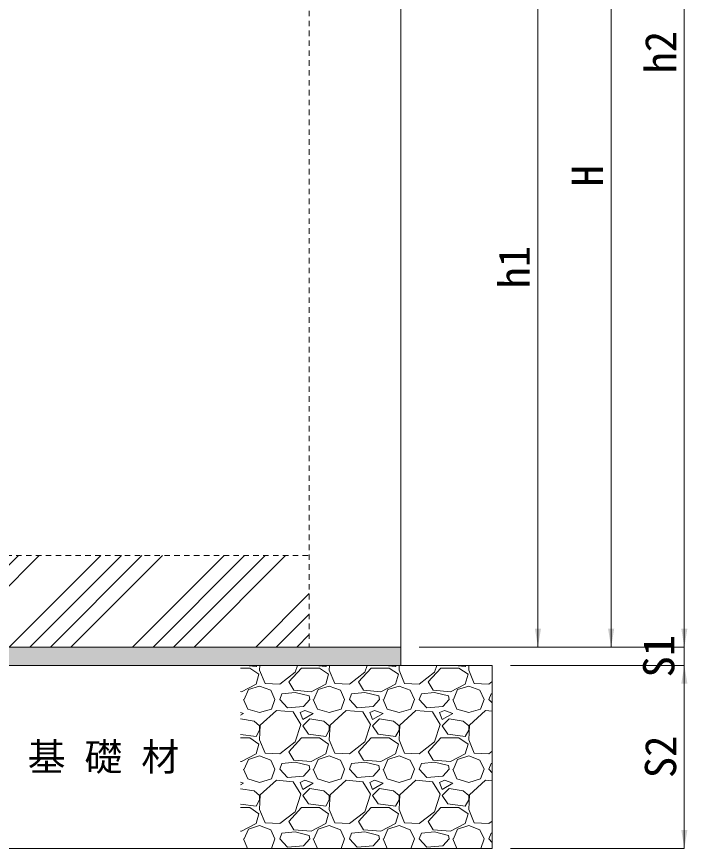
# Model space of a CAD drawing. Units: millimetres at full size, sheet at 1:20; details may follow other scales. Extents: x 77366 to 95666, y -7115 to 5664.
# Drawn here: x 84171 to 84904, y -4015 to -3106 of the extents above; entities that cross this region are included whole.
import ezdxf
from ezdxf.enums import TextEntityAlignment as Align

# ---------------------------------------------------------------- set-up
doc = ezdxf.new("R2010")
doc.units = ezdxf.units.MM
doc.header["$LTSCALE"] = 20
doc.linetypes.add('USER1', pattern=[0.54, 0.3, -0.24])
for name, color, linetype, lineweight in [('ハッチング', 7, 'Continuous', 5), ('基礎', 7, 'Continuous', 5), ('寸法線', 7, 'Continuous', 13), ('本体', 2, 'Continuous', 20), ('補助線', 8, 'Continuous', 13)]:
    doc.layers.add(name, color=color, linetype=linetype, lineweight=lineweight)
doc.layers.add('文字', color=7, linetype='Continuous')
doc.styles.add('ＭＳ ゴシック', font='')
doc.styles.get('ＭＳ ゴシック').set_extended_font_data('MS Gothic')

# ---------------------------------------------------------------- blocks, each defined once
blk = doc.blocks.new('filled_arrow')
at = {"color": 0, "linetype": 'Continuous', "lineweight": -2}
blk.add_solid([(7.5, 1.25), (0, 0), (7.5, -1.25)], dxfattribs=at)

msp = doc.modelspace()

# ---------------------------------------------------------------- hatches: boundary and pattern name
at = {"layer": 'ハッチング', "lineweight": 9}
h = msp.add_hatch(dxfattribs=at)
h.set_pattern_fill('USER', color=256, style=0, pattern_type=2)
h.set_pattern_definition([(45, (4700, -6611.22), (-67.35192, 67.35192), []), (45, (4722.45, -6611.22), (-67.35192, 67.35192), []), (45, (4744.9, -6611.22), (-67.35192, 67.35192), []), (45, (4767.35, -6611.22), (-67.35192, 67.35192), [])])
h.paths.add_polyline_path([(84040.8, -3694.76), (84040.8, -3794.76), (84490.8, -3794.76), (84490.8, -3694.76)])
at = {"layer": '補助線'}
msp.add_hatch(color=7, dxfattribs=at).paths.add_polyline_path([(84590.8, -3814.76), (84590.8, -3794.76), (83940.8, -3794.76), (83940.8, -3814.76)])

# ---------------------------------------------------------------- linework, layer by layer
at = {"layer": 'ハッチング'}
for p, q in [((84421.01, -3814.76), (84432.74, -3816.16)), ((84432.74, -3816.16), (84433.52, -3814.76)), ((84436.8, -3814.76), (84436.55, -3819.97)), ((84475.41, -3822.26), (84477.81, -3814.76)), ((84497.21, -3814.76), (84508.94, -3816.16)), ((84508.94, -3816.16), (84509.72, -3814.76)), ((84513, -3814.76), (84512.75, -3819.97)), ((84551.61, -3822.26), (84554.01, -3814.76)), ((84573.41, -3814.76), (84585.14, -3816.16)), ((84585.14, -3816.16), (84585.92, -3814.76)), ((84589.2, -3814.76), (84588.95, -3819.97)), ((84627.81, -3822.26), (84630.21, -3814.76)), ((84649.61, -3814.76), (84661.34, -3816.16)), ((84661.34, -3816.16), (84662.12, -3814.76)), ((84665.4, -3814.76), (84665.15, -3819.97)), ((84415.8, -3817.69), (84425.88, -3817.69)), ((84425.88, -3817.69), (84435.79, -3824.55)), ((84435.79, -3824.55), (84432.74, -3835.21)), ((84436.55, -3819.97), (84442.65, -3834.45)), ((84458.65, -3835.21), (84475.41, -3822.26)), ((84468.55, -3832.93), (84482.27, -3817.69)), ((84482.27, -3817.69), (84502.08, -3817.69)), ((84502.08, -3817.69), (84511.99, -3824.55)), ((84511.99, -3824.55), (84508.94, -3835.21)), ((84512.75, -3819.97), (84518.85, -3834.45)), ((84534.85, -3835.21), (84551.61, -3822.26)), ((84544.75, -3832.93), (84558.47, -3817.69)), ((84558.47, -3817.69), (84578.28, -3817.69)), ((84578.28, -3817.69), (84588.19, -3824.55)), ((84588.19, -3824.55), (84585.14, -3835.21)), ((84588.95, -3819.97), (84595.05, -3834.45)), ((84611.05, -3835.21), (84627.81, -3822.26)), ((84620.95, -3832.93), (84634.67, -3817.69)), ((84634.67, -3817.69), (84654.48, -3817.69)), ((84654.48, -3817.69), (84664.39, -3824.55)), ((84664.39, -3824.55), (84661.34, -3835.21)), ((84665.15, -3819.97), (84671.25, -3834.45)), ((84432.74, -3835.21), (84416.74, -3843.6)), ((84442.65, -3834.45), (84458.65, -3835.21)), ((84473.89, -3842.07), (84468.55, -3832.93)), ((84508.94, -3835.21), (84492.94, -3843.6)), ((84518.85, -3834.45), (84534.85, -3835.21)), ((84550.09, -3842.07), (84544.75, -3832.93)), ((84585.14, -3835.21), (84569.14, -3843.6)), ((84595.05, -3834.45), (84611.05, -3835.21)), ((84626.29, -3842.07), (84620.95, -3832.93)), ((84661.34, -3835.21), (84645.34, -3843.6)), ((84671.25, -3834.45), (84687.25, -3835.21)), ((84687.25, -3835.21), (84690.8, -3832.47)), ((84416.74, -3843.6), (84415.8, -3843.52)), ((84419.79, -3851.98), (84424.36, -3841.31)), ((84424.36, -3841.31), (84436.55, -3837.5)), ((84436.55, -3837.5), (84448.74, -3842.07)), ((84448.74, -3842.07), (84453.31, -3851.98)), ((84475.41, -3844.36), (84460.93, -3845.88)), ((84492.94, -3843.6), (84473.89, -3842.07)), ((84490.65, -3848.17), (84475.41, -3844.36)), ((84495.99, -3851.98), (84500.56, -3841.31)), ((84500.56, -3841.31), (84512.75, -3837.5)), ((84512.75, -3837.5), (84524.94, -3842.07)), ((84524.94, -3842.07), (84529.51, -3851.98)), ((84551.61, -3844.36), (84537.13, -3845.88)), ((84569.14, -3843.6), (84550.09, -3842.07)), ((84566.85, -3848.17), (84551.61, -3844.36)), ((84572.19, -3851.98), (84576.76, -3841.31)), ((84576.76, -3841.31), (84588.95, -3837.5)), ((84588.95, -3837.5), (84601.14, -3842.07)), ((84601.14, -3842.07), (84605.71, -3851.98)), ((84627.81, -3844.36), (84613.33, -3845.88)), ((84645.34, -3843.6), (84626.29, -3842.07)), ((84643.05, -3848.17), (84627.81, -3844.36)), ((84648.39, -3851.98), (84652.96, -3841.31)), ((84652.96, -3841.31), (84665.15, -3837.5)), ((84665.15, -3837.5), (84677.34, -3842.07)), ((84677.34, -3842.07), (84681.91, -3851.98)), ((84419.02, -3851.98), (84423.6, -3862.65)), ((84449.5, -3862.65), (84453.31, -3851.98)), ((84458.65, -3851.98), (84460.93, -3845.88)), ((84467.03, -3861.12), (84458.65, -3851.98)), ((84491.41, -3851.98), (84484.56, -3859.6)), ((84491.41, -3851.98), (84490.65, -3848.17)), ((84495.22, -3851.98), (84499.8, -3862.65)), ((84525.7, -3862.65), (84529.51, -3851.98)), ((84534.85, -3851.98), (84537.13, -3845.88)), ((84543.23, -3861.12), (84534.85, -3851.98)), ((84567.61, -3851.98), (84560.76, -3859.6)), ((84567.61, -3851.98), (84566.85, -3848.17)), ((84571.42, -3851.98), (84576, -3862.65)), ((84601.9, -3862.65), (84605.71, -3851.98)), ((84611.05, -3851.98), (84613.33, -3845.88)), ((84619.43, -3861.12), (84611.05, -3851.98)), ((84643.81, -3851.98), (84636.96, -3859.6)), ((84643.81, -3851.98), (84643.05, -3848.17)), ((84647.62, -3851.98), (84652.2, -3862.65)), ((84678.1, -3862.65), (84681.91, -3851.98)), ((84687.25, -3851.98), (84689.53, -3845.88)), ((84690.8, -3855.85), (84687.25, -3851.98)), ((84690.8, -3845.75), (84689.53, -3845.88)), ((84484.56, -3859.6), (84467.03, -3861.12)), ((84560.76, -3859.6), (84543.23, -3861.12)), ((84636.96, -3859.6), (84619.43, -3861.12)), ((84419.02, -3867.22), (84415.8, -3866.14)), ((84415.8, -3869.16), (84419.02, -3867.22)), ((84423.6, -3862.65), (84436.55, -3866.46)), ((84436.55, -3866.46), (84449.5, -3862.65)), ((84454.84, -3864.17), (84437.31, -3880.17)), ((84473.13, -3865.69), (84454.84, -3864.17)), ((84481.51, -3879.41), (84473.13, -3865.69)), ((84486.08, -3864.17), (84480.75, -3866.46)), ((84480.75, -3866.46), (84483.79, -3874.08)), ((84483.79, -3874.08), (84495.22, -3867.22)), ((84495.22, -3867.22), (84486.08, -3864.17)), ((84499.8, -3862.65), (84512.75, -3866.46)), ((84512.75, -3866.46), (84525.7, -3862.65)), ((84531.04, -3864.17), (84513.51, -3880.17)), ((84549.33, -3865.69), (84531.04, -3864.17)), ((84557.71, -3879.41), (84549.33, -3865.69)), ((84562.28, -3864.17), (84556.95, -3866.46)), ((84556.95, -3866.46), (84559.99, -3874.08)), ((84559.99, -3874.08), (84571.42, -3867.22)), ((84571.42, -3867.22), (84562.28, -3864.17)), ((84576, -3862.65), (84588.95, -3866.46)), ((84588.95, -3866.46), (84601.9, -3862.65)), ((84607.24, -3864.17), (84589.71, -3880.17)), ((84625.53, -3865.69), (84607.24, -3864.17)), ((84633.91, -3879.41), (84625.53, -3865.69)), ((84638.48, -3864.17), (84633.15, -3866.46)), ((84633.15, -3866.46), (84636.19, -3874.08)), ((84636.19, -3874.08), (84647.62, -3867.22)), ((84647.62, -3867.22), (84638.48, -3864.17)), ((84652.2, -3862.65), (84665.15, -3866.46)), ((84665.15, -3866.46), (84678.1, -3862.65)), ((84683.44, -3864.17), (84665.91, -3880.17)), ((84690.8, -3864.78), (84683.44, -3864.17)), ((84430.45, -3875.6), (84415.8, -3873.4)), ((84436.55, -3880.93), (84430.45, -3875.6)), ((84437.31, -3880.17), (84436.55, -3896.17)), ((84475.41, -3898.46), (84481.51, -3879.41)), ((84491.41, -3873.31), (84483.79, -3880.93)), ((84506.65, -3875.6), (84491.41, -3873.31)), ((84512.75, -3880.93), (84506.65, -3875.6)), ((84513.51, -3880.17), (84512.75, -3896.17)), ((84551.61, -3898.46), (84557.71, -3879.41)), ((84567.61, -3873.31), (84559.99, -3880.93)), ((84582.85, -3875.6), (84567.61, -3873.31)), ((84588.95, -3880.93), (84582.85, -3875.6)), ((84589.71, -3880.17), (84588.95, -3896.17)), ((84627.81, -3898.46), (84633.91, -3879.41)), ((84643.81, -3873.31), (84636.19, -3880.93)), ((84659.05, -3875.6), (84643.81, -3873.31)), ((84665.15, -3880.93), (84659.05, -3875.6)), ((84665.91, -3880.17), (84665.15, -3896.17)), ((84432.74, -3892.36), (84436.55, -3885.51)), ((84436.55, -3885.51), (84436.55, -3880.93)), ((84483.79, -3880.93), (84489.89, -3890.08)), ((84508.94, -3892.36), (84512.75, -3885.51)), ((84512.75, -3885.51), (84512.75, -3880.93)), ((84559.99, -3880.93), (84566.09, -3890.08)), ((84585.14, -3892.36), (84588.95, -3885.51)), ((84588.95, -3885.51), (84588.95, -3880.93)), ((84636.19, -3880.93), (84642.29, -3890.08)), ((84661.34, -3892.36), (84665.15, -3885.51)), ((84665.15, -3885.51), (84665.15, -3880.93)), ((84415.8, -3890.33), (84432.74, -3892.36)), ((84415.8, -3893.89), (84425.88, -3893.89)), ((84425.88, -3893.89), (84435.79, -3900.75)), ((84436.55, -3896.17), (84442.65, -3910.65)), ((84458.65, -3911.41), (84475.41, -3898.46)), ((84468.55, -3909.13), (84482.27, -3893.89)), ((84482.27, -3893.89), (84502.08, -3893.89)), ((84489.89, -3890.08), (84508.94, -3892.36)), ((84502.08, -3893.89), (84511.99, -3900.75)), ((84512.75, -3896.17), (84518.85, -3910.65)), ((84534.85, -3911.41), (84551.61, -3898.46)), ((84544.75, -3909.13), (84558.47, -3893.89)), ((84558.47, -3893.89), (84578.28, -3893.89)), ((84566.09, -3890.08), (84585.14, -3892.36)), ((84578.28, -3893.89), (84588.19, -3900.75)), ((84588.95, -3896.17), (84595.05, -3910.65)), ((84611.05, -3911.41), (84627.81, -3898.46)), ((84620.95, -3909.13), (84634.67, -3893.89)), ((84634.67, -3893.89), (84654.48, -3893.89)), ((84642.29, -3890.08), (84661.34, -3892.36)), ((84654.48, -3893.89), (84664.39, -3900.75)), ((84665.15, -3896.17), (84671.25, -3910.65)), ((84435.79, -3900.75), (84432.74, -3911.41)), ((84511.99, -3900.75), (84508.94, -3911.41)), ((84588.19, -3900.75), (84585.14, -3911.41)), ((84664.39, -3900.75), (84661.34, -3911.41)), ((84432.74, -3911.41), (84416.74, -3919.8)), ((84424.36, -3917.51), (84436.55, -3913.7)), ((84436.55, -3913.7), (84448.74, -3918.27)), ((84442.65, -3910.65), (84458.65, -3911.41)), ((84473.89, -3918.27), (84468.55, -3909.13)), ((84508.94, -3911.41), (84492.94, -3919.8)), ((84500.56, -3917.51), (84512.75, -3913.7)), ((84512.75, -3913.7), (84524.94, -3918.27)), ((84518.85, -3910.65), (84534.85, -3911.41)), ((84550.09, -3918.27), (84544.75, -3909.13)), ((84585.14, -3911.41), (84569.14, -3919.8)), ((84576.76, -3917.51), (84588.95, -3913.7)), ((84588.95, -3913.7), (84601.14, -3918.27)), ((84595.05, -3910.65), (84611.05, -3911.41)), ((84626.29, -3918.27), (84620.95, -3909.13)), ((84661.34, -3911.41), (84645.34, -3919.8)), ((84652.96, -3917.51), (84665.15, -3913.7)), ((84665.15, -3913.7), (84677.34, -3918.27)), ((84671.25, -3910.65), (84687.25, -3911.41)), ((84687.25, -3911.41), (84690.8, -3908.67)), ((84416.74, -3919.8), (84415.8, -3919.72)), ((84419.79, -3928.18), (84424.36, -3917.51)), ((84448.74, -3918.27), (84453.31, -3928.18)), ((84458.65, -3928.18), (84460.93, -3922.08)), ((84475.41, -3920.56), (84460.93, -3922.08)), ((84492.94, -3919.8), (84473.89, -3918.27)), ((84490.65, -3924.37), (84475.41, -3920.56)), ((84491.41, -3928.18), (84490.65, -3924.37)), ((84495.99, -3928.18), (84500.56, -3917.51)), ((84524.94, -3918.27), (84529.51, -3928.18)), ((84534.85, -3928.18), (84537.13, -3922.08)), ((84551.61, -3920.56), (84537.13, -3922.08)), ((84569.14, -3919.8), (84550.09, -3918.27)), ((84566.85, -3924.37), (84551.61, -3920.56)), ((84567.61, -3928.18), (84566.85, -3924.37)), ((84572.19, -3928.18), (84576.76, -3917.51)), ((84601.14, -3918.27), (84605.71, -3928.18)), ((84611.05, -3928.18), (84613.33, -3922.08)), ((84627.81, -3920.56), (84613.33, -3922.08)), ((84645.34, -3919.8), (84626.29, -3918.27)), ((84643.05, -3924.37), (84627.81, -3920.56)), ((84643.81, -3928.18), (84643.05, -3924.37)), ((84648.39, -3928.18), (84652.96, -3917.51)), ((84677.34, -3918.27), (84681.91, -3928.18)), ((84687.25, -3928.18), (84689.53, -3922.08)), ((84690.8, -3921.95), (84689.53, -3922.08)), ((84419.02, -3928.18), (84423.6, -3938.85)), ((84449.5, -3938.85), (84453.31, -3928.18)), ((84467.03, -3937.32), (84458.65, -3928.18)), ((84491.41, -3928.18), (84484.56, -3935.8)), ((84495.22, -3928.18), (84499.8, -3938.85)), ((84525.7, -3938.85), (84529.51, -3928.18)), ((84543.23, -3937.32), (84534.85, -3928.18)), ((84567.61, -3928.18), (84560.76, -3935.8)), ((84571.42, -3928.18), (84576, -3938.85)), ((84601.9, -3938.85), (84605.71, -3928.18)), ((84619.43, -3937.32), (84611.05, -3928.18)), ((84643.81, -3928.18), (84636.96, -3935.8)), ((84647.62, -3928.18), (84652.2, -3938.85)), ((84678.1, -3938.85), (84681.91, -3928.18)), ((84690.8, -3932.05), (84687.25, -3928.18)), ((84419.02, -3943.42), (84415.8, -3942.34)), ((84415.8, -3945.36), (84419.02, -3943.42)), ((84423.6, -3938.85), (84436.55, -3942.66)), ((84436.55, -3942.66), (84449.5, -3938.85)), ((84454.84, -3940.37), (84437.31, -3956.37)), ((84473.13, -3941.89), (84454.84, -3940.37)), ((84484.56, -3935.8), (84467.03, -3937.32)), ((84481.51, -3955.61), (84473.13, -3941.89)), ((84486.08, -3940.37), (84480.75, -3942.66)), ((84480.75, -3942.66), (84483.79, -3950.28)), ((84483.79, -3950.28), (84495.22, -3943.42)), ((84495.22, -3943.42), (84486.08, -3940.37)), ((84499.8, -3938.85), (84512.75, -3942.66)), ((84512.75, -3942.66), (84525.7, -3938.85)), ((84531.04, -3940.37), (84513.51, -3956.37)), ((84549.33, -3941.89), (84531.04, -3940.37)), ((84560.76, -3935.8), (84543.23, -3937.32)), ((84557.71, -3955.61), (84549.33, -3941.89)), ((84562.28, -3940.37), (84556.95, -3942.66)), ((84556.95, -3942.66), (84559.99, -3950.28)), ((84559.99, -3950.28), (84571.42, -3943.42)), ((84571.42, -3943.42), (84562.28, -3940.37)), ((84576, -3938.85), (84588.95, -3942.66)), ((84588.95, -3942.66), (84601.9, -3938.85)), ((84607.24, -3940.37), (84589.71, -3956.37)), ((84625.53, -3941.89), (84607.24, -3940.37)), ((84636.96, -3935.8), (84619.43, -3937.32)), ((84633.91, -3955.61), (84625.53, -3941.89)), ((84638.48, -3940.37), (84633.15, -3942.66)), ((84633.15, -3942.66), (84636.19, -3950.28)), ((84636.19, -3950.28), (84647.62, -3943.42)), ((84647.62, -3943.42), (84638.48, -3940.37)), ((84652.2, -3938.85), (84665.15, -3942.66)), ((84665.15, -3942.66), (84678.1, -3938.85)), ((84683.44, -3940.37), (84665.91, -3956.37)), ((84690.8, -3940.98), (84683.44, -3940.37)), ((84430.45, -3951.8), (84415.8, -3949.6)), ((84436.55, -3957.13), (84430.45, -3951.8)), ((84491.41, -3949.51), (84483.79, -3957.13)), ((84506.65, -3951.8), (84491.41, -3949.51)), ((84512.75, -3957.13), (84506.65, -3951.8)), ((84567.61, -3949.51), (84559.99, -3957.13)), ((84582.85, -3951.8), (84567.61, -3949.51)), ((84588.95, -3957.13), (84582.85, -3951.8)), ((84643.81, -3949.51), (84636.19, -3957.13)), ((84659.05, -3951.8), (84643.81, -3949.51)), ((84665.15, -3957.13), (84659.05, -3951.8)), ((84432.74, -3968.56), (84436.55, -3961.71)), ((84437.31, -3956.37), (84436.55, -3972.37)), ((84436.55, -3961.71), (84436.55, -3957.13)), ((84475.41, -3974.66), (84481.51, -3955.61)), ((84483.79, -3957.13), (84489.89, -3966.28)), ((84508.94, -3968.56), (84512.75, -3961.71)), ((84513.51, -3956.37), (84512.75, -3972.37)), ((84512.75, -3961.71), (84512.75, -3957.13)), ((84551.61, -3974.66), (84557.71, -3955.61)), ((84559.99, -3957.13), (84566.09, -3966.28)), ((84585.14, -3968.56), (84588.95, -3961.71)), ((84589.71, -3956.37), (84588.95, -3972.37)), ((84588.95, -3961.71), (84588.95, -3957.13)), ((84627.81, -3974.66), (84633.91, -3955.61)), ((84636.19, -3957.13), (84642.29, -3966.28)), ((84661.34, -3968.56), (84665.15, -3961.71)), ((84665.91, -3956.37), (84665.15, -3972.37)), ((84665.15, -3961.71), (84665.15, -3957.13)), ((84415.8, -3966.53), (84432.74, -3968.56)), ((84415.8, -3970.09), (84425.88, -3970.09)), ((84425.88, -3970.09), (84435.79, -3976.95)), ((84468.55, -3985.33), (84482.27, -3970.09)), ((84482.27, -3970.09), (84502.08, -3970.09)), ((84489.89, -3966.28), (84508.94, -3968.56)), ((84502.08, -3970.09), (84511.99, -3976.95)), ((84544.75, -3985.33), (84558.47, -3970.09)), ((84558.47, -3970.09), (84578.28, -3970.09)), ((84566.09, -3966.28), (84585.14, -3968.56)), ((84578.28, -3970.09), (84588.19, -3976.95)), ((84620.95, -3985.33), (84634.67, -3970.09)), ((84634.67, -3970.09), (84654.48, -3970.09)), ((84642.29, -3966.28), (84661.34, -3968.56)), ((84654.48, -3970.09), (84664.39, -3976.95)), ((84435.79, -3976.95), (84432.74, -3987.61)), ((84436.55, -3972.37), (84442.65, -3986.85)), ((84458.65, -3987.61), (84475.41, -3974.66)), ((84511.99, -3976.95), (84508.94, -3987.61)), ((84512.75, -3972.37), (84518.85, -3986.85)), ((84534.85, -3987.61), (84551.61, -3974.66)), ((84588.19, -3976.95), (84585.14, -3987.61)), ((84588.95, -3972.37), (84595.05, -3986.85)), ((84611.05, -3987.61), (84627.81, -3974.66)), ((84664.39, -3976.95), (84661.34, -3987.61)), ((84665.15, -3972.37), (84671.25, -3986.85)), ((84432.74, -3987.61), (84416.74, -3996)), ((84442.65, -3986.85), (84458.65, -3987.61)), ((84473.89, -3994.47), (84468.55, -3985.33)), ((84508.94, -3987.61), (84492.94, -3996)), ((84518.85, -3986.85), (84534.85, -3987.61)), ((84550.09, -3994.47), (84544.75, -3985.33)), ((84585.14, -3987.61), (84569.14, -3996)), ((84595.05, -3986.85), (84611.05, -3987.61)), ((84626.29, -3994.47), (84620.95, -3985.33)), ((84661.34, -3987.61), (84645.34, -3996)), ((84671.25, -3986.85), (84687.25, -3987.61)), ((84687.25, -3987.61), (84690.8, -3984.87)), ((84416.74, -3996), (84415.8, -3995.92)), ((84419.79, -4004.38), (84424.36, -3993.71)), ((84424.36, -3993.71), (84436.55, -3989.9)), ((84436.55, -3989.9), (84448.74, -3994.47)), ((84448.74, -3994.47), (84453.31, -4004.38)), ((84458.65, -4004.38), (84460.93, -3998.28)), ((84475.41, -3996.76), (84460.93, -3998.28)), ((84492.94, -3996), (84473.89, -3994.47)), ((84490.65, -4000.57), (84475.41, -3996.76)), ((84495.99, -4004.38), (84500.56, -3993.71)), ((84500.56, -3993.71), (84512.75, -3989.9)), ((84512.75, -3989.9), (84524.94, -3994.47)), ((84524.94, -3994.47), (84529.51, -4004.38)), ((84534.85, -4004.38), (84537.13, -3998.28)), ((84551.61, -3996.76), (84537.13, -3998.28)), ((84569.14, -3996), (84550.09, -3994.47)), ((84566.85, -4000.57), (84551.61, -3996.76)), ((84572.19, -4004.38), (84576.76, -3993.71)), ((84576.76, -3993.71), (84588.95, -3989.9)), ((84588.95, -3989.9), (84601.14, -3994.47)), ((84601.14, -3994.47), (84605.71, -4004.38)), ((84611.05, -4004.38), (84613.33, -3998.28)), ((84627.81, -3996.76), (84613.33, -3998.28)), ((84645.34, -3996), (84626.29, -3994.47)), ((84643.05, -4000.57), (84627.81, -3996.76)), ((84648.39, -4004.38), (84652.96, -3993.71)), ((84652.96, -3993.71), (84665.15, -3989.9)), ((84665.15, -3989.9), (84677.34, -3994.47)), ((84677.34, -3994.47), (84681.91, -4004.38)), ((84687.25, -4004.38), (84689.53, -3998.28)), ((84690.8, -3998.15), (84689.53, -3998.28)), ((84419.02, -4004.38), (84423.47, -4014.76)), ((84449.61, -4014.76), (84453.31, -4004.38)), ((84467.03, -4013.52), (84458.65, -4004.38)), ((84491.41, -4004.38), (84484.56, -4012)), ((84491.41, -4004.38), (84490.65, -4000.57)), ((84495.22, -4004.38), (84499.67, -4014.76)), ((84525.81, -4014.76), (84529.51, -4004.38)), ((84543.23, -4013.52), (84534.85, -4004.38)), ((84567.61, -4004.38), (84560.76, -4012)), ((84567.61, -4004.38), (84566.85, -4000.57)), ((84571.42, -4004.38), (84575.87, -4014.76)), ((84602.01, -4014.76), (84605.71, -4004.38)), ((84619.43, -4013.52), (84611.05, -4004.38)), ((84643.81, -4004.38), (84636.96, -4012)), ((84643.81, -4004.38), (84643.05, -4000.57)), ((84647.62, -4004.38), (84652.07, -4014.76)), ((84678.21, -4014.76), (84681.91, -4004.38)), ((84690.8, -4008.25), (84687.25, -4004.38)), ((84484.56, -4012), (84467.03, -4013.52)), ((84560.76, -4012), (84543.23, -4013.52)), ((84636.96, -4012), (84619.43, -4013.52))]:
    msp.add_line(p, q, dxfattribs=at)
at = {"layer": '基礎', "color": 3, "lineweight": 20}
for p, q in [((84050.8, -3794.76), (84480.8, -3794.76)), ((84590.8, -3794.76), (84590.8, -3814.76)), ((83840.8, -3814.76), (84690.8, -3814.76)), ((84690.8, -3814.76), (84690.8, -4014.76)), ((83840.8, -4014.76), (84690.8, -4014.76))]:
    msp.add_line(p, q, dxfattribs=at)
at = {"layer": '寸法線'}
for p, q in [((84900.8, -2494.76), (84900.8, -3794.76)), ((84820.8, -3794.76), (84820.8, -2764.76)), ((84740.8, -2964.76), (84740.8, -3794.76)), ((84900.8, -3754.76), (84900.8, -3854.76)), ((84610.8, -3794.76), (84740.8, -3794.76)), ((84610.8, -3794.76), (84820.8, -3794.76)), ((84610.8, -3794.76), (84900.8, -3794.76)), ((84610.8, -3794.76), (84900.8, -3794.76)), ((84710.8, -3814.76), (84900.8, -3814.76)), ((84710.8, -3814.76), (84900.8, -3814.76)), ((84900.8, -3814.76), (84900.8, -4014.76)), ((84710.8, -4014.76), (84900.8, -4014.76))]:
    msp.add_line(p, q, dxfattribs=at)
at = {"layer": '本体', "linetype": 'USER1', "lineweight": 9}
for p, q in [((84490.8, -2764.76), (84490.8, -3794.76)), ((84040.8, -3694.76), (84490.8, -3694.76))]:
    msp.add_line(p, q, dxfattribs=at)
at = {"layer": '本体'}
for p in [(84590.8, -2964.76), (83940.8, -3794.76)]:
    msp.add_line(p, (84590.8, -3794.76), dxfattribs=at)

# ---------------------------------------------------------------- block references
at = {"layer": '寸法線', "xscale": 2.67, "yscale": 2.67}
for p, rotation in [((84740.8, -3794.76), 90), ((84820.8, -3794.76), 90), ((84900.8, -3794.76), 90), ((84900.8, -3794.76), 90), ((84900.8, -3814.76), 270), ((84900.8, -3814.76), 270), ((84900.8, -4014.76), 90)]:
    msp.add_blockref('filled_arrow', p, dxfattribs=dict(at, rotation=rotation))

# ---------------------------------------------------------------- texts
at = {"layer": '寸法線', "style": 'ＭＳ ゴシック'}
for s, p in [('h2', (84874.8, -3144.76)), ('H', (84794.8, -3279.76)), ('h1', (84714.8, -3379.76)), ('S1', (84872.8, -3804.76)), ('S2', (84874.8, -3914.76))]:
    msp.add_text(s, height=34.18, rotation=90, dxfattribs=at).set_placement(p, align=Align.MIDDLE_CENTER)
at = {"layer": '文字', "style": 'ＭＳ ゴシック'}
msp.add_text('基 礎 材', height=30.38, dxfattribs=at).set_placement((84265.8, -3914.76), align=Align.MIDDLE_CENTER)

doc.saveas('drawing.dxf')
